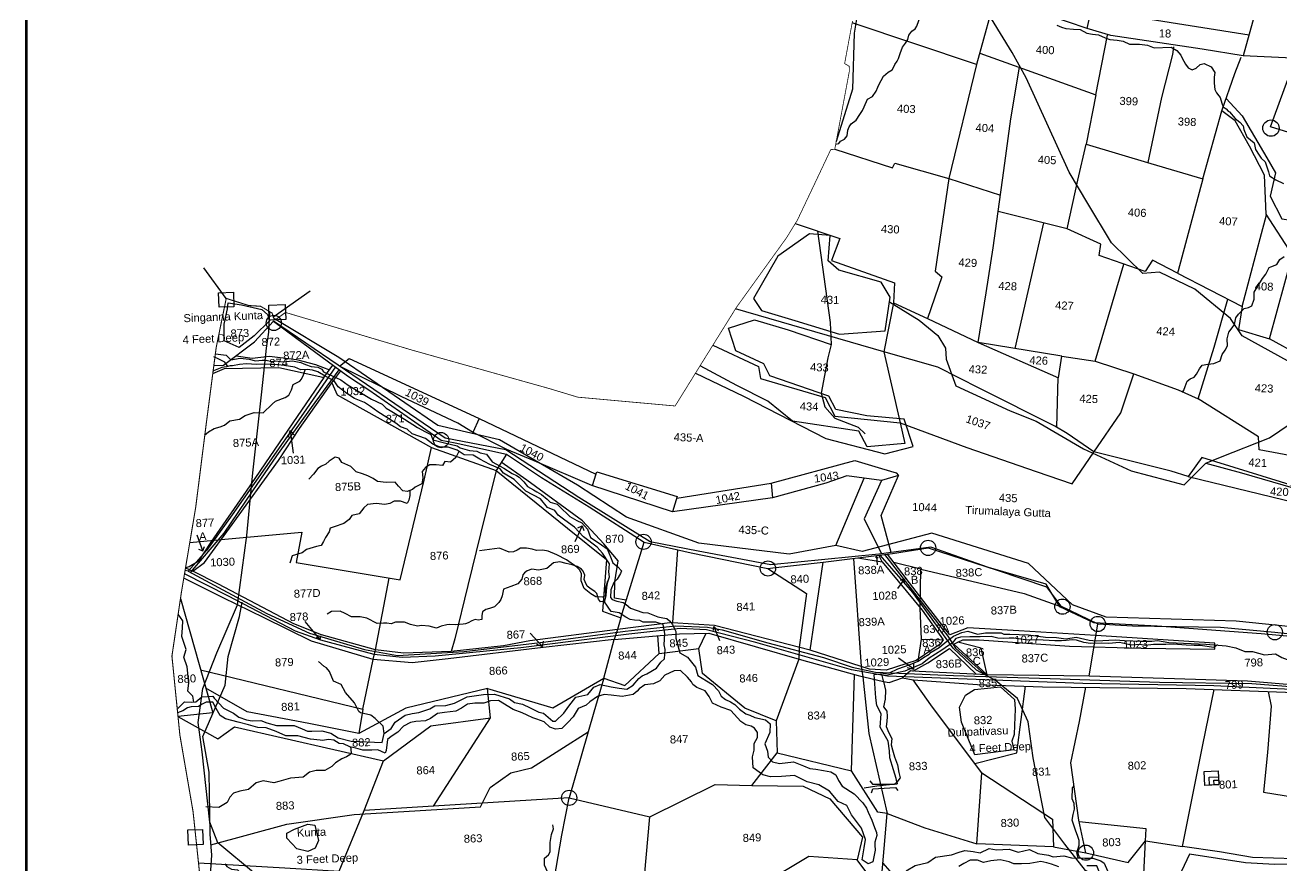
# Model space of a CAD drawing. Header units: inches. Extents: x 207447 to 213485, y 1587092 to 1593817.
# Drawn here: x 207447 to 209802, y 1589676 to 1591252 of the extents above; entities that cross this region are included whole.
import ezdxf

# ---------------------------------------------------------------- set-up
doc = ezdxf.new("R2010")
doc.units = ezdxf.units.IN
doc.header["$LTSCALE"] = 15
doc.header["$MEASUREMENT"] = 0
for name, color, linetype in [('BOUNDRY STONES', 240, 'Continuous'), ('PLOTS', 7, 'Continuous'), ('PLOTS NO', 7, 'Continuous'), ('ROADS', 1, 'Continuous'), ('STREAMS', 4, 'Continuous'), ('text2', 7, 'Continuous'), ('VILLAGE BOUNDRY', 5, 'Continuous'), ('wells', 7, 'Continuous')]:
    doc.layers.add(name, color=color, linetype=linetype)
doc.styles.get("Standard").update_dxf_attribs({"font": 'arial.ttf'})

msp = doc.modelspace()

# ---------------------------------------------------------------- linework, layer by layer
at = {"layer": 'BOUNDRY STONES'}
for points in [[(207823.5, 1590739.7), (207781.2, 1590797)], [(207910.9, 1590704.6), (207980.5, 1590753.6)]]:
    msp.add_lwpolyline(points, dxfattribs=at)
for points in [[(207809.2, 1590750.3), (207836.9, 1590751.4), (207838, 1590724.2), (207810.3, 1590723.1)], [(207903.1, 1590726.9), (207934.1, 1590728.1), (207935.3, 1590700.4), (207904.2, 1590699.2)], [(207751.8, 1589743.5), (207778.9, 1589744.6), (207780, 1589716), (207752.9, 1589714.9)]]:
    msp.add_lwpolyline(points, close=True, dxfattribs=at)
at = {"layer": 'BOUNDRY STONES', "color": 1}
msp.add_circle((209781.5, 1591058.8), 15.3, dxfattribs=at)
at = {"layer": 'BOUNDRY STONES'}
for centre in [(207912.7, 1590693.7), (208226.1, 1590474.2), (208605.6, 1590283.5), (209138.9, 1590272.1), (208838.8, 1590233.5), (209390.6, 1590162), (209457, 1590129.5), (209788.8, 1590114.1), (208466.2, 1589803.7), (209434.7, 1589700.9)]:
    msp.add_circle(centre, 14.3, dxfattribs=at)
at = {"layer": 'PLOTS'}
for points in [[(209437, 1591245.6), (209488.7, 1591479.3), (209407.8, 1591497.2), (209363.4, 1591270.3)], [(209858.5, 1591200.2), (209886.4, 1591271.4), (209759.2, 1591303), (209729.7, 1591194.1)], [(209256.1, 1591273.3), (209229.8, 1591177.8), (208996.5, 1591255.9)], [(209821.7, 1591190.2), (209729.7, 1591194.1), (209652.5, 1591206.6), (209481.3, 1591232.6), (209437, 1591245.6), (209363.4, 1591270.3)], [(209444.7, 1591280.3), (209740.4, 1591233.6)], [(209235.8, 1591199.6), (209453.3, 1591121.3), (209475.3, 1591233.2)], [(209453.3, 1591121.3), (209435.5, 1591028.7), (209556.3, 1590992.6), (209653.6, 1590963.6), (209689.3, 1591091.1), (209713.6, 1591161.3), (209725.5, 1591191.9)], [(209598.8, 1591211.3), (209597.2, 1591196.7), (209576.4, 1591116.5), (209550.7, 1590994.3)], [(209229.8, 1591177.8), (209178.1, 1590964.3), (209152, 1590790.8), (209164.5, 1590779.9), (209138, 1590702.1), (209232.8, 1590656.9), (209383.6, 1590590.9), (209389.3, 1590631.7), (209232.8, 1590656.9), (209247.5, 1590750.2), (209260.7, 1590834.4), (209270.4, 1590902.3)], [(209399.6, 1590870.3), (209270.4, 1590902.3), (209280.8, 1590979.4), (209293.8, 1591076.2), (209310.1, 1591172.9)], [(209849.4, 1591040.1), (209780.5, 1591061.4), (209813.2, 1591150.3)], [(209697.3, 1591114.3), (209727.8, 1591081.8), (209773.9, 1591002.9), (209790.3, 1590974.9), (209780.3, 1590931.6), (209801.8, 1590888.6), (209903.1, 1590874.1), (209894.2, 1590955), (209926.3, 1591014.7)], [(210155.3, 1590668.1), (210112.8, 1590681.6), (210040.3, 1590734.9), (210020.8, 1590749.3), (209956.4, 1590814.5), (209899.9, 1590848.4), (209861.3, 1590853.3), (209868.9, 1590821.4), (209821.7, 1590821.3), (209772.4, 1590897.4), (209769.2, 1590970.5), (209741.5, 1591025.1), (209714.3, 1591072.4), (209689.3, 1591091.1)], [(209606.5, 1590787), (209559.6, 1590811.2), (209545.6, 1590790.3), (209459.7, 1590820), (209462.8, 1590841.2), (209399.6, 1590870.3), (209419.8, 1590961.2), (209435.5, 1591028.7)], [(208964, 1591019.2), (209072.3, 1590984.3), (209076.8, 1590993.1), (209178.1, 1590964.3), (209274.5, 1590933.1)], [(209653.6, 1590963.6), (209614.8, 1590817), (209607.9, 1590791.1), (209606.5, 1590787), (209727.4, 1590724.7), (209761.3, 1590851.7), (209773.2, 1590896.2)], [(208889.9, 1590879.9), (208973.3, 1590851.9), (208957.8, 1590810.8), (209075.8, 1590768.6), (209073.8, 1590731.7), (209138, 1590702.1)], [(209355.2, 1590881.3), (209301.3, 1590645.9)], [(209899.9, 1590848.4), (209869.8, 1590748.1), (209835.4, 1590632.9), (209778.7, 1590663.7)], [(209727.4, 1590724.7), (209720.9, 1590681.5), (209778.7, 1590663.7), (209821.7, 1590821.3)], [(209389.3, 1590631.7), (209452.2, 1590621.8), (209506.1, 1590803.9)], [(209958.8, 1590812.1), (209891, 1590613), (209833.2, 1590441.9), (209759.3, 1590455.6), (209758.4, 1590480.4), (209645.4, 1590551.4)], [(209073.8, 1590731.7), (209055.7, 1590639.5), (209086.5, 1590506.6), (209095.5, 1590467.8), (209024.9, 1590461.8), (209009.1, 1590490.6), (208885, 1590509.6), (208838.5, 1590547.4), (208780.7, 1590576.5), (208711.5, 1590613.2)], [(209626.3, 1590405.8), (209594.6, 1590416.1), (209449.5, 1590451.9), (209399.4, 1590486.3), (209376.7, 1590500.2), (209236.1, 1590571.1), (209157, 1590610.9), (209055.7, 1590639.5), (208778, 1590720.2)], [(209452.2, 1590621.8), (209524.4, 1590598.5), (209607.5, 1590568.4), (209645.4, 1590551.4), (209675.2, 1590648.3), (209701, 1590738.3)], [(207800.3, 1590614.2), (207818.5, 1590614.3), (207876.4, 1590658.5), (207912.2, 1590697)], [(209894.1, 1590099.4), (209762.9, 1590110.8), (209568.1, 1590125.2), (209449.8, 1590131.5), (209385.8, 1590161.4), (209360.2, 1590204.4), (209251.9, 1590235.4), (209144.2, 1590273.4), (209046.9, 1590260.4), (208843.9, 1590240.4), (208708.3, 1590266.2), (208617.9, 1590283.4), (208484.3, 1590366.3), (208347.3, 1590455.6), (208233.8, 1590477.7), (208139.2, 1590542.1), (208033.2, 1590614.5), (207912.2, 1590697), (207912.3, 1590697.4)], [(207912.2, 1590697), (207912.2, 1590697), (207953.4, 1590666.4), (208050.8, 1590594.7), (208091, 1590568.5), (208177.1, 1590508.5), (208226.1, 1590474.2), (208252.7, 1590468.8), (208348.6, 1590447.8), (208414.4, 1590403.9), (208503.9, 1590348.8), (208607, 1590282.6), (208694.6, 1590262.6), (208838.8, 1590233.5), (208848.1, 1590235), (208942.1, 1590245.3), (209072.4, 1590261.5), (209138.9, 1590272.1), (209268.5, 1590230.3), (209360.9, 1590199.2), (209387, 1590163.8), (209457, 1590129.5), (209522.1, 1590126), (209687.2, 1590123.6), (209788.8, 1590114.1), (209958, 1590096)], [(208735.5, 1590651.9), (208820.8, 1590612.4), (208825.1, 1590589.6), (208945.9, 1590554), (208964.2, 1590519), (209086.5, 1590506.6), (209211.3, 1590460.4), (209341.7, 1590415.3), (209408.8, 1590392.1), (209449.7, 1590451.8), (209500.1, 1590525.5), (209524.4, 1590598.5)], [(207842, 1590632.3), (207872.4, 1590627.6), (207904.8, 1590631.3), (207955, 1590624.9), (207990.6, 1590615.7), (208017.1, 1590606.1)], [(209051.4, 1590398.7), (208986.8, 1590407.2), (208947.5, 1590393.5), (208847, 1590366.2), (208659.7, 1590339.9), (208508.8, 1590388.9), (208400.5, 1590435.6), (208349.3, 1590456.6), (208284.8, 1590489), (208257.6, 1590505.9), (208152.5, 1590555), (208036, 1590612.6), (208053.9, 1590626.8), (208239.7, 1590541.4), (208297.4, 1590514.9), (208285.4, 1590488.7)], [(207747.1, 1590234.5), (207760.8, 1590228.3), (207783, 1590244.8), (207834.6, 1590316), (207921.4, 1590435.7), (207960.7, 1590496.1), (208021.5, 1590581.3), (208038.2, 1590604)], [(207798.3, 1590599), (207820, 1590608.6), (207922.2, 1590610.4), (207998.7, 1590593.3), (208006.4, 1590591.6), (208023.5, 1590614.8)], [(208006.4, 1590591.6), (207922.8, 1590468.9), (207860.6, 1590378.6), (207794.9, 1590282.9), (207770.8, 1590246.6), (207754.3, 1590236.5), (207747.1, 1590234.5)], [(208021.5, 1590581.3), (208031.1, 1590559.3), (208208.1, 1590460), (208329.2, 1590417.4), (208463.4, 1590309.2), (208536.1, 1590250.1), (208528.4, 1590153.6), (208563, 1590140.9), (208607, 1590282.6)], [(209382.1, 1590591.6), (209379.5, 1590498.5)], [(208297.4, 1590514.9), (208516.3, 1590410.1), (208509.4, 1590388.7)], [(207755.1, 1590282.1), (207814.1, 1590287.7), (207965.2, 1590301.5), (207954.7, 1590244.9), (208149.5, 1590212.1), (208194.5, 1590398.9), (208208.1, 1590460)], [(208348.6, 1590447.8), (208329.2, 1590417.4), (208300, 1590298.4), (208276.3, 1590201.8), (208251.8, 1590101.8), (208245.1, 1590077.8)], [(209825.6, 1590387.5), (209651.8, 1590441.8), (209626.3, 1590405.8), (209850.3, 1590351.3)], [(208573.3, 1590174), (208551, 1590178), (208551.5, 1590208.5), (208558.3, 1590247.7), (208531.1, 1590279.8), (208491.4, 1590322.8), (208386.6, 1590399.2), (208338.9, 1590432.6)], [(208516.3, 1590410.1), (208517.8, 1590414.9), (208668.7, 1590368.4), (208659.7, 1590339.9)], [(208844.9, 1590393.2), (209001.4, 1590435.8), (209051.8, 1590421), (209079.3, 1590412.6), (209083.4, 1590407.7)], [(208667.8, 1590365.6), (208844.9, 1590393.2), (208847, 1590366.2)], [(209069.8, 1590263.5), (209050.7, 1590332.6), (209083.4, 1590407.7), (209051.4, 1590398.7), (209019.4, 1590326.4), (209051.8, 1590261.1)], [(208669, 1590268.4), (208659.9, 1590132.1), (208557, 1590119), (208392.6, 1590098.1), (208343.4, 1590088.8), (208245.1, 1590077.8), (208155.9, 1590075.1), (208103, 1590081.3), (208001.8, 1590109.3), (207950.3, 1590129.6), (207808.9, 1590204.3), (207760.8, 1590228.3)], [(208999.1, 1590252.4), (209013.5, 1590049.8), (209016.9, 1590030.6), (209027.7, 1589924.3), (209062.2, 1589774.3), (209044.6, 1589777), (208995.1, 1589854.1), (209001.1, 1590034.6)], [(209007.2, 1590253.4), (209052.7, 1590246.1), (209046.3, 1590258.3)], [(209249.5, 1590034.2), (209238.4, 1590084.4), (209194.6, 1590095.3), (209204, 1590099.9), (209234.7, 1590099.5), (209404, 1590088), (209538.1, 1590083.9), (209676.4, 1590082.2), (209676.5, 1590093.3), (209453.5, 1590107.9), (209309.2, 1590116.6), (209213.6, 1590122.3), (209179.5, 1590109), (209137.3, 1590163.6), (209062.6, 1590260.3)], [(209052.7, 1590246.1), (209127.6, 1590155.2), (209167.2, 1590099.5), (209161.5, 1590091.6), (209116.8, 1590061.2), (209060.5, 1590043.2), (209028.8, 1590044.9), (208917.6, 1590080.4), (208738.7, 1590126.5), (208659.9, 1590131.8)], [(208838.8, 1590233.5), (208910.8, 1590186.8), (208897.5, 1590085.6), (208896.9, 1590063.5), (208854.3, 1589947.8), (208795.7, 1589971.7), (208716.1, 1590036.4), (208709.1, 1590083.7), (208722.8, 1590112.4)], [(208917.6, 1590080.4), (208942.1, 1590245.3)], [(209126.6, 1590101.1), (209124.2, 1590159.3), (209125.5, 1590232.5), (209074.8, 1590244.6)], [(209125.5, 1590232.5), (209319.2, 1590186.7), (209397.8, 1590158.5)], [(208563, 1590140.9), (208557, 1590119), (208550.5, 1590100.7), (208417.8, 1590085.2), (208239.7, 1590064.3), (208171.7, 1590056.4), (208098.6, 1590063), (207983, 1590097.2), (207894.6, 1590140.8), (207817.5, 1590178.8), (207743.9, 1590215.1)], [(208103, 1590081.3), (208128.8, 1590215.6)], [(207737.7, 1590177.5), (207798.1, 1589963), (207733, 1589956.4)], [(208531.3, 1590028.2), (208570.6, 1590014), (208635, 1590074.5), (208632.1, 1590107.8)], [(208550.5, 1590100.7), (208673.3, 1590111.3), (208727.9, 1590112.5), (208901.9, 1590062.1), (209008, 1590032.7), (209055.2, 1590021.9), (209065.7, 1590020.1), (209091.2, 1590028.6), (209111.2, 1590024.7), (209231.6, 1590016.2), (209353.5, 1590011.8), (209622.4, 1590008.5), (209825.5, 1590001.4), (209968.2, 1589986.1), (210030, 1589984.3), (210079.3, 1589986.9), (210171.4, 1590005.9), (210319.5, 1590072.2)], [(209960.9, 1590004), (209834.2, 1590014.5), (209737.6, 1590022.6), (209601, 1590026.6), (209441.1, 1590031.4), (209457, 1590129.5)], [(208313, 1590008.4), (208435.6, 1589972.6), (208531.3, 1590028.2), (208550.5, 1590100.7)], [(208635, 1590074.5), (208709.1, 1590083.7)], [(209110.2, 1590041.3), (209138.4, 1590056.5), (209179.2, 1590083.4), (209229.3, 1590035.2)], [(209120.5, 1590060), (209126.6, 1590101.1), (209167.2, 1590099.5)], [(209249.5, 1590034.2), (209187, 1590091.4), (209194.6, 1590095.3)], [(207775.4, 1590043.8), (208079.4, 1589969.8), (208098.6, 1590063), (208103, 1590081.3)], [(209441.1, 1590031.4), (209299, 1590033.7), (209249.5, 1590034.2), (209122, 1590040.7), (209105.9, 1590041.5), (209091.2, 1590028.6)], [(208531.3, 1590028.2), (208512.7, 1589964), (208466.2, 1589803.7), (208211.9, 1589787.9), (208319, 1589953.5)], [(209049.6, 1589628.9), (209062.2, 1589774.3), (209133, 1589747.5), (209230.3, 1589717.6), (209239.9, 1589850.3), (209198, 1589906), (209143.9, 1589978), (209111.2, 1590024.7)], [(209226.6, 1589868), (209305, 1589888.3), (209321.8, 1590012.9)], [(207733, 1589956.4), (207807.8, 1589914.4), (207839.1, 1589936.8), (208118.2, 1589873.2), (208207.2, 1589938.8), (208319, 1589953.5), (208313, 1590008.4), (208159.8, 1589971.7), (208071.9, 1589924)], [(208079.4, 1589969.8), (208071.9, 1589924), (207978.3, 1589942.8), (207862.9, 1589964.8), (207785.2, 1590009)], [(209374.2, 1589711.7), (209434.7, 1589700.9), (209421.3, 1589761.8), (209406.6, 1589869), (209422.9, 1589946.8), (209434.5, 1590010.8)], [(209546.3, 1589723.3), (209615.8, 1589712.5), (209653.6, 1589902.9), (209675.3, 1590006.6)], [(209776.5, 1590003.1), (209782.2, 1589975.2), (209775.1, 1589888.5), (209767.5, 1589814), (209825.8, 1589804.7), (209825.6, 1589689.4), (209746.8, 1589692), (209684.8, 1589702.5), (209615.8, 1589712.5)], [(208854.3, 1589947.8), (208856.1, 1589888.1), (208995.1, 1589854.1)], [(208211.9, 1589787.9), (208081.8, 1589779.8), (208118.2, 1589873.2)], [(208369.8, 1589604.2), (208428.1, 1589591.7), (208452.4, 1589733.7), (208466.2, 1589803.7), (208617.5, 1589767.8), (208739.8, 1589828.8), (208808.7, 1589827), (208856.1, 1589888.1)], [(209239.9, 1589850.3), (209371.8, 1589763.8), (209374.2, 1589711.7), (209230.3, 1589717.6)], [(208808.7, 1589827), (208904.9, 1589825.8), (208954.8, 1589802.1), (209016, 1589729.7), (209006, 1589687.5), (208915.6, 1589693.8), (208829.8, 1589642.5), (208745, 1589617.4), (208694.5, 1589634.1), (208662.8, 1589619.4), (208604.3, 1589621.1), (208617.5, 1589767.8)], [(207771.5, 1589681.7), (207933.5, 1589672.7), (208035.2, 1589666.3), (208081.8, 1589779.8)], [(209434.7, 1589700.9), (209513.6, 1589682.6), (209546.3, 1589723.3), (209547.7, 1589745.5), (209422, 1589758.5)], [(209893.9, 1589569.7), (209872.7, 1589519.8), (209837.7, 1589464.1), (209814.4, 1589430.1), (209751.8, 1589421.6), (209705.4, 1589495.8), (209593.7, 1589524.6), (209557.3, 1589572.2), (209542.1, 1589636.4), (209546.3, 1589723.3)], [(208684.3, 1589568.5), (208871.3, 1589570), (208886.1, 1589610.5), (209029.6, 1589602.6), (209049.5, 1589593.7), (209049.6, 1589628.9), (209006, 1589687.5)]]:
    msp.add_lwpolyline(points, dxfattribs=at)
at = {"layer": 'PLOTS NO'}
for points in [[(207940, 1590479.6), (207943.1, 1590492.2), (207950.2, 1590484.3)], [(207943.1, 1590492.2), (207949.1, 1590449.8)], [(207779.5, 1590266.9), (207769.2, 1590296.2)], [(208490.4, 1590313.6), (208476.8, 1590283.4)], [(208482.2, 1590309.9), (208490.4, 1590313.6), (208493.8, 1590304.5)], [(207771.5, 1590270), (207779.5, 1590266.9), (207782.5, 1590274.6)], [(209040.2, 1590254.2), (209042.1, 1590256.3), (209045.4, 1590253.5)], [(209042.1, 1590256.3), (209043.6, 1590240.4)], [(209094.8, 1590214.4), (209081.8, 1590196.3)], [(209087.1, 1590211.6), (209094.8, 1590214.4), (209093.8, 1590205.8)], [(207999.6, 1590100.7), (207971.5, 1590134.3)], [(207992.8, 1590105.6), (207999.6, 1590100.7), (208001, 1590107.2)], [(208416.5, 1590087.1), (208393.1, 1590112.1)], [(208737, 1590117.2), (208737.1, 1590124.7), (208746, 1590116.8)], [(208737.1, 1590124.7), (208747.9, 1590098.6)], [(208404.9, 1590091.9), (208416.5, 1590087.1), (208418.1, 1590097.1)], [(209112, 1590044.7), (209083.5, 1590065.2)], [(209099.9, 1590048), (209112, 1590044.7), (209112.5, 1590054.6)]]:
    msp.add_lwpolyline(points, dxfattribs=at)
at = {"layer": 'ROADS'}
for points in [[(209024, 1591380.1), (209000.1, 1591236.9), (208997.2, 1591131.6), (208966.8, 1591033.9)], [(209659.2, 1590430.7), (209686.9, 1590442.4), (209778.6, 1590478.5), (209838.7, 1590518.7), (209839.4, 1590569.4), (209836.1, 1590601.3), (209812.6, 1590622.7), (209727.5, 1590669.3), (209705.7, 1590702.1), (209638.7, 1590757), (209572.8, 1590789), (209541.6, 1590786.7), (209482.4, 1590843.7), (209438.2, 1590917.7), (209403.3, 1590976.1), (209322.6, 1591153.1), (209296.8, 1591200.9), (209257.9, 1591263.9), (209252.8, 1591289.2)], [(208812, 1590739.5), (208826.7, 1590717.3), (208889.3, 1590698.2), (208973.1, 1590672.7), (209058.3, 1590679), (209067.6, 1590741.9), (209051, 1590770.1), (208971.5, 1590792.7), (208951.9, 1590810.2), (208955.7, 1590857.8), (208916.8, 1590860.9), (208857.1, 1590819), (208812, 1590739.5)], [(208931.6, 1590865.9), (208955.7, 1590694.3), (208957, 1590653.6)], [(209066.3, 1590733), (209121.9, 1590699.1), (209157.4, 1590670.4), (209171.5, 1590646.3), (209172.6, 1590625.9), (209191.1, 1590575.6), (209292.6, 1590528.9), (209341.4, 1590509.5), (209429.9, 1590457.9), (209519.8, 1590416.5), (209619, 1590390.3), (209659.2, 1590430.7), (209726.5, 1590412.7), (209823.4, 1590384.7), (209848.2, 1590361), (209938.3, 1590348.9), (209967.6, 1590341.5), (209985.3, 1590376.4), (210008.9, 1590372.1), (209998.9, 1590333.5), (210000.9, 1590317)], [(207750.6, 1589296.6), (207795.9, 1589361.9), (207856, 1589493), (207872.3, 1589582.2), (207878.6, 1589660.4), (207807.9, 1589719.3), (207793, 1589758.3), (207778.5, 1589890.2), (207771.1, 1589944.7), (207779.6, 1590008.5), (207805.9, 1590075.4), (207844.6, 1590165.4), (207862.1, 1590295.4), (207869.7, 1590374.2), (207873.4, 1590412.8), (207890, 1590564.5), (207899, 1590646.7), (207903.2, 1590676.6), (207904.9, 1590714.9)], [(210286.4, 1590137.6), (210250.1, 1590129.2), (210207, 1590108.6), (210101.4, 1590095.1), (209972.6, 1590108.4), (209716.2, 1590134.8), (209472.7, 1590142.3), (209409.7, 1590165.2), (209326.9, 1590242.9), (209145.7, 1590299.6), (209015.4, 1590265.4), (208965.7, 1590276.8), (208878.5, 1590260.1), (208709, 1590281.2), (208573.9, 1590329.9), (208482.1, 1590389.7), (208335.5, 1590474.4), (208220, 1590501.5), (208034.3, 1590628.8), (207913.8, 1590701.4)], [(208702.9, 1590599.5), (208793, 1590556.7), (208947.2, 1590477.4), (209057.6, 1590448.4), (209111, 1590462.4), (209094, 1590513.6), (209024.1, 1590519.6), (208966, 1590531.3), (208953.2, 1590556.7), (208842.5, 1590594.3), (208831.3, 1590616.9), (208778.8, 1590641.4), (208764.9, 1590683.9), (208813.5, 1590699.8), (208876.5, 1590680.9), (208957, 1590653.6), (208957, 1590653.6), (208951.3, 1590628.3), (208951.3, 1590628.3), (208938.3, 1590561.8), (208945.2, 1590536.3), (208963.9, 1590515), (209008.1, 1590498.4), (209021.3, 1590485.6)], [(208028.2, 1590611.4), (207968.2, 1590524.6), (207896.6, 1590421.9), (207834.3, 1590334.3), (207786.7, 1590267.3), (207752.2, 1590228.7), (207746.3, 1590229.7)], [(207756.2, 1590226.3), (207819.6, 1590299.9), (207873.5, 1590379.1), (207918.3, 1590444.8), (207983, 1590535.1), (208035.3, 1590606.1)], [(208965.7, 1590276.8), (209019.1, 1590402.9)], [(209762.2, 1589417.8), (209742.9, 1589420.2), (209703, 1589490.2), (209601.7, 1589519.1), (209593.7, 1589534.7), (209553.7, 1589567.7), (209534.7, 1589593.7), (209490.7, 1589638.3), (209433.9, 1589667.3), (209395.5, 1589717), (209357.9, 1589766.7), (209335.7, 1589878.6), (209326.8, 1589946), (209306.3, 1589989.6), (209265.4, 1590023.5), (209229.5, 1590043), (209185.8, 1590084.2), (209110.6, 1590188.6), (209049.2, 1590258.6)], [(209057.1, 1590259.6), (209175.8, 1590106.4), (209190.2, 1590084.3), (209239.2, 1590040.4), (209248.5, 1590034.2)], [(207752.2, 1590228.7), (207899.6, 1590149.2), (207979.4, 1590112.1), (208082.4, 1590081.6), (208144.6, 1590070.7), (208269.2, 1590077.7), (208422.6, 1590095.9), (208571.2, 1590116.2), (208666.4, 1590126.3), (208725.2, 1590123.5), (208752.9, 1590118.6), (208838.6, 1590094.3), (208942.7, 1590066.6), (208996.8, 1590048.4), (209040.2, 1590039.4), (209186.8, 1590032.9), (209367.7, 1590027.1), (209572.6, 1590020.5), (209745.7, 1590017.7), (209977.3, 1590000.1), (210030.5, 1589996), (210114.4, 1590002.8), (210319.7, 1590083.8)], [(210319.6, 1590077.7), (210148.9, 1590007.3), (210103.4, 1589996.4), (210006.7, 1589990.3), (209846, 1590005.3), (209674.6, 1590013.7), (209428.9, 1590018), (209212.4, 1590026.2), (209062.8, 1590032), (208995.4, 1590043.6), (208815.9, 1590094.8), (208723.5, 1590118.6), (208674.1, 1590121), (208577.9, 1590110.5), (208375.6, 1590084.6), (208215.3, 1590069.1), (208153.3, 1590066.6), (208100.8, 1590072.2), (208000.8, 1590098.9), (207953.5, 1590116.3), (207828, 1590181.4), (207745.3, 1590223.6)], [(207753.7, 1589311.5), (207768.3, 1589341.1), (207790, 1589443.3), (207787.7, 1589564.6), (207796.2, 1589696.2), (207793.4, 1589735.7), (207791.8, 1589851.9), (207779.5, 1589918.8), (207821.5, 1590014.6), (207827.4, 1590068.5), (207848.1, 1590143.8), (207853.5, 1590170.4)], [(210316.7, 1590136), (210315.8, 1590016.8), (210316.5, 1589970.1), (210331.4, 1589915.1), (210306.9, 1589872.8), (210288.2, 1589860.2), (210196.4, 1589821.6), (210117.9, 1589784.1), (210048.8, 1589742.9), (209994.2, 1589702.7), (209963.1, 1589687.6), (209920.3, 1589682), (209787.9, 1589678.6), (209734.1, 1589681.9), (209628.7, 1589698.2), (209603.9, 1589645)], [(207794.8, 1589715.9), (207937, 1589754.4), (208063.3, 1589772.2), (208238.6, 1589782.8), (208300, 1589786.6), (208317.9, 1589823.1), (208357.2, 1589850.4), (208395.7, 1589859.9), (208502, 1589927.1)]]:
    msp.add_lwpolyline(points, dxfattribs=at)
at = {"layer": 'STREAMS'}
for points in [[(208965.7, 1591028.8), (208971.6, 1591029.9), (208974.8, 1591034.2), (208982, 1591038.1), (208987.3, 1591044.5), (208988.8, 1591054.9), (208991.2, 1591061.1), (208994.6, 1591066.6), (209004.2, 1591073.6), (209011.2, 1591084.4), (209015.7, 1591091.7), (209019.1, 1591099), (209025.4, 1591112.9), (209034.6, 1591118.4), (209041.4, 1591127.9), (209045, 1591135.5), (209047.9, 1591142.4), (209050.7, 1591148), (209055.5, 1591156.5), (209064.4, 1591163.9), (209071.3, 1591168.4), (209074, 1591172.2), (209076.6, 1591177.8), (209080.8, 1591184.3), (209083.2, 1591189.6), (209086.6, 1591198.5), (209090.7, 1591210.9), (209096.3, 1591217.8), (209100.7, 1591225.1), (209102.6, 1591233.3), (209108.3, 1591240.4), (209114.5, 1591245.1), (209118, 1591250), (209128.5, 1591280.1)], [(209380.1, 1591252), (209388.7, 1591248.2), (209397.1, 1591245.6), (209411.3, 1591244.4), (209423.7, 1591243.5), (209436.5, 1591237), (209447.2, 1591235.1), (209458.6, 1591233.4), (209470.8, 1591228.1), (209479.8, 1591225.1), (209493, 1591223.8), (209504.3, 1591221.9), (209516.1, 1591216.4), (209525.2, 1591216.1), (209535, 1591216.3), (209550.2, 1591214.3), (209562.8, 1591209.2), (209594.8, 1591210.9), (209605.2, 1591204.3), (209612.7, 1591195.8), (209615.1, 1591189.8), (209621.1, 1591178.5), (209626.4, 1591171.9), (209634.1, 1591168.3), (209641.2, 1591171.3), (209648.7, 1591177.8), (209656.2, 1591179.7), (209669.3, 1591173.5), (209676.3, 1591163.2), (209675.3, 1591154.2), (209675.1, 1591143.1), (209676.3, 1591131.2), (209679.6, 1591124.9), (209683.8, 1591119.4), (209686.6, 1591116), (209689.7, 1591105.6), (209691.9, 1591099), (209697.7, 1591095), (209701.2, 1591090.6), (209703.8, 1591089.1), (209714.6, 1591076.9), (209723.2, 1591069.9), (209729.3, 1591063), (209730.4, 1591056.3), (209736.3, 1591042.5), (209749.9, 1591031.3), (209752.7, 1591018.6), (209759.6, 1591007.9), (209763.4, 1591002.7), (209770.9, 1590995.7), (209776.9, 1590976.9), (209778.7, 1590969.7), (209790.4, 1590962.2), (209804.8, 1590955.1)], [(209614.3, 1590564.4), (209618, 1590567.9), (209621, 1590574.5), (209624.6, 1590584.6), (209629.9, 1590588.8), (209637.7, 1590592.4), (209641.9, 1590597.6), (209647.6, 1590607.5), (209652.5, 1590614.3), (209663.5, 1590616.6), (209674.4, 1590617.6), (209686.5, 1590622.5), (209690, 1590634.6), (209695.9, 1590642.7), (209699.9, 1590650.9), (209699.5, 1590663.9), (209702.5, 1590676.7), (209709.1, 1590684.6), (209713.3, 1590690.7), (209715.6, 1590703.1), (209720.5, 1590709.9), (209731.2, 1590720.7), (209739.4, 1590722.5), (209745.8, 1590725.7), (209750, 1590738.3), (209750.3, 1590751.7), (209765.7, 1590777.2), (209772, 1590785.3), (209778.3, 1590797.4), (209781.6, 1590799.1), (209792.7, 1590803), (209798.4, 1590812.8), (209806.3, 1590818.3)], [(207826.1, 1590720.3), (207827.3, 1590731.7), (207852.2, 1590727.8), (207890.1, 1590719.2), (207901.1, 1590709.5), (207905.3, 1590698.2), (207876, 1590669.5), (207848, 1590647.8), (207819.3, 1590660.3), (207819.9, 1590691.4), (207826.1, 1590720.3)], [(207803.1, 1590635.6), (207823.6, 1590633.1), (207832, 1590624.6), (207849.7, 1590627.8), (207866.7, 1590625.7), (207878.2, 1590622.4), (207891, 1590624.1), (207898.1, 1590624.1), (207908.8, 1590621.7), (207916, 1590622.7), (207930, 1590620.9), (207947.6, 1590622.6), (207963.2, 1590619.7), (207971.9, 1590615.6), (207982.8, 1590611.8), (207995.3, 1590610.9), (208002.8, 1590607.2), (208005.9, 1590601.8), (208038.5, 1590587.4), (208051.9, 1590577.1), (208095.8, 1590550.8), (208115.5, 1590541.7), (208123.1, 1590534.1), (208130.6, 1590529.7), (208157.9, 1590513.5), (208182.2, 1590498), (208196.7, 1590489.9), (208206.8, 1590484.6), (208210.9, 1590474.9), (208232.6, 1590469), (208256.1, 1590463.4), (208261.9, 1590459.8), (208279.5, 1590454.9), (208293.2, 1590453.1), (208299.2, 1590450.3), (208311, 1590447.6), (208322.1, 1590433.7), (208343.6, 1590421.4), (208359.5, 1590411.7), (208367.2, 1590408), (208372.5, 1590404.7), (208381.1, 1590396), (208388.1, 1590386.9), (208399.1, 1590381.2), (208405.9, 1590377.5), (208414.3, 1590372), (208425, 1590363.7), (208430.9, 1590358.1), (208443.5, 1590354.1), (208450.4, 1590347.1), (208464.8, 1590333.6), (208467.3, 1590330.9), (208480.6, 1590323.3), (208489.7, 1590319.4), (208500.3, 1590307.1), (208506.1, 1590291.9), (208516.7, 1590285), (208527.1, 1590277.7), (208537.5, 1590270.1), (208543.6, 1590255.4), (208548, 1590244.1), (208557.5, 1590236.5), (208564.6, 1590229.2), (208562.7, 1590224), (208556.1, 1590213.6), (208550.2, 1590207), (208544.4, 1590193.8), (208543.4, 1590179.2), (208546.8, 1590175.1), (208555.6, 1590172.1), (208567.5, 1590170), (208573.3, 1590166.3), (208581.1, 1590159.1), (208604.2, 1590151.3), (208613.5, 1590150.3), (208632.2, 1590142.9), (208641.9, 1590141), (208649.5, 1590139.6), (208654.4, 1590135.4), (208659.8, 1590128.8), (208663.9, 1590120.7), (208666, 1590115.6), (208666.3, 1590102.9), (208673.8, 1590075.2), (208687.7, 1590067.1), (208702.7, 1590048.4), (208707.3, 1590032.8), (208723.7, 1590022.9), (208734.6, 1590016.1), (208745.9, 1590004.1), (208751.2, 1589994.4), (208759.5, 1589987.9), (208768.3, 1589983.8), (208777, 1589978.8), (208785.4, 1589970), (208797.2, 1589961.3), (208804.9, 1589958.5), (208814.3, 1589954.3), (208834.5, 1589949.8), (208842.8, 1589942.6), (208842.5, 1589926.1), (208833, 1589905.1), (208838.2, 1589891), (208839.4, 1589879.8), (208847.3, 1589871.4), (208860.3, 1589868.2), (208886.6, 1589871.1), (208905.3, 1589863.8), (208917.3, 1589858.9), (208928.7, 1589857.2), (208943.1, 1589855.2), (208956.4, 1589852.3), (208966.3, 1589846.8), (208970.7, 1589836.4), (208977.7, 1589825.4), (209000.4, 1589811.4), (209016.7, 1589794.4), (209023.6, 1589784.3), (209026.3, 1589776.9), (209033.3, 1589761.6), (209038.5, 1589748.2), (209042.2, 1589738.5), (209043.1, 1589732.9), (209039.2, 1589720.7), (209039.2, 1589715.1), (209039.5, 1589705.5), (209035.5, 1589684), (209026.7, 1589680.1), (209015.1, 1589687.6), (209019.1, 1589709.9), (209021.8, 1589725.5), (209013.9, 1589746.7), (208995.5, 1589771.9), (208986.9, 1589789.6), (208970.1, 1589797.1), (208953.9, 1589816), (208934.1, 1589827.8), (208912.3, 1589833.8), (208888.6, 1589845.6), (208864, 1589843.7), (208843.5, 1589843.3), (208828.9, 1589846.5), (208811.3, 1589860.2), (208809.7, 1589880.7), (208812.8, 1589893.1), (208813.2, 1589905.4), (208818.9, 1589916.5), (208819.3, 1589926), (208813.5, 1589934.3), (208807.6, 1589937.8), (208797.3, 1589940.7), (208787.9, 1589946.7), (208769.5, 1589967.2), (208751.2, 1589973.5), (208734.8, 1589980.9), (208728.8, 1589993.9), (208720.9, 1590004), (208705.4, 1590010.2), (208698.3, 1590016.1), (208695.3, 1590021.2), (208688.3, 1590029.6), (208674.7, 1590042.3), (208662.7, 1590041.8), (208645.7, 1590033.3), (208636.2, 1590023), (208624.3, 1590017.5), (208608.3, 1590015.7), (208597.7, 1590007.7), (208593.6, 1590003.5), (208586, 1589997.4), (208565.8, 1589993.3), (208545, 1589996.2), (208532, 1589997.6), (208519.1, 1589993.5), (208505, 1589983.8), (208498.2, 1589977.1), (208482.8, 1589970.8), (208473.5, 1589955.3), (208463.5, 1589945.1), (208452.6, 1589933.6), (208440.5, 1589932.1), (208430.2, 1589936.2), (208419.1, 1589946.2), (208405.9, 1589951.3), (208398.2, 1589953.6), (208387.4, 1589958.6), (208378.4, 1589963), (208361.2, 1589969.4), (208333.6, 1589986), (208318.9, 1589985.4), (208306.3, 1589981.2), (208289.2, 1589981.2), (208275.8, 1589979.5), (208264.3, 1589971.9), (208253.9, 1589965.8), (208232.6, 1589963.8), (208219.5, 1589961.6), (208206.1, 1589952.5), (208197, 1589948.1), (208178.6, 1589946.7), (208168.8, 1589944.6), (208155.9, 1589937.9), (208145.2, 1589926.6), (208132.8, 1589918.5), (208125.6, 1589912.8), (208123.2, 1589892.1), (208121.2, 1589887.1), (208107.5, 1589893.6), (208096.1, 1589893.2), (208079.6, 1589893), (208066.6, 1589896.9), (208054.9, 1589899.5), (208043.3, 1589904.7), (208035, 1589905.4), (208025, 1589911.8), (208016, 1589913.1), (208003.3, 1589911.2), (207999.5, 1589911.7), (207981.5, 1589913.8), (207957.6, 1589920.1), (207935.1, 1589919.9), (207917.2, 1589928), (207898.5, 1589935), (207883, 1589935.8), (207865.1, 1589940.3), (207846.1, 1589945.3), (207822.4, 1589951.6), (207812.4, 1589958.1), (207804.8, 1589971.3), (207798.4, 1589982.7), (207785.6, 1589982.9), (207778.6, 1589979.3), (207771.2, 1589975), (207758, 1589974.5), (207750.7, 1589972.5), (207742.2, 1589966.5), (207731.9, 1589963)], [(207826.4, 1590611.8), (207821.1, 1590620.4), (207808.5, 1590626.7), (207800.3, 1590630.4)], [(207732.8, 1589971.1), (207745.1, 1589983.7), (207758.8, 1589983), (207766.2, 1589983.3), (207777.6, 1589992.8), (207798.6, 1589994.3), (207800.9, 1589990.2), (207818.2, 1589971.9), (207837.3, 1589962.5), (207847.4, 1589954.7), (207861.5, 1589949.8), (207871.8, 1589948.1), (207888.3, 1589948.8), (207899.6, 1589944.5), (207917.6, 1589939.3), (207943.9, 1589939.4), (207951, 1589939.2), (207965.8, 1589933.3), (207975.9, 1589928.5), (207983.7, 1589928.4), (208002.9, 1589929.4), (208019.4, 1589925.1), (208033.2, 1589915.9), (208057.6, 1589910.1), (208115.7, 1589907.4), (208119.7, 1589924.1), (208132.8, 1589933.4), (208140.4, 1589945.2), (208158.6, 1589958.6), (208172.2, 1589961.8), (208184.5, 1589963.9), (208204.8, 1589970.2), (208214.3, 1589976), (208234.9, 1589976.8), (208251, 1589981.3), (208275.2, 1589993.1), (208305.7, 1589997.2), (208326.2, 1589997.8), (208354.5, 1589989), (208364, 1589982.3), (208378.6, 1589979.4), (208392.9, 1589972.1), (208409.1, 1589964), (208417.9, 1589962.5), (208435.6, 1589947.1), (208440.3, 1589947.6), (208456.4, 1589962.1), (208465.3, 1589975.7), (208478.6, 1589992.1), (208500.9, 1589997.5), (208512.4, 1590011), (208524.5, 1590016.2), (208544.9, 1590011.8), (208559.9, 1590009.1), (208574, 1590007.6), (208586.2, 1590014.7), (208596.9, 1590027.2), (208603, 1590032.4), (208611.9, 1590036.3), (208630.2, 1590046.8), (208637.8, 1590057.8), (208644.6, 1590064.2), (208646.1, 1590081.5), (208644.3, 1590090.4), (208645.3, 1590111.7), (208642.5, 1590128.4), (208628.4, 1590133), (208604.7, 1590133), (208598.4, 1590135.8), (208588.9, 1590136.4), (208580.3, 1590138.1), (208572.4, 1590142.3), (208559.7, 1590150.1), (208545.2, 1590152.6), (208532.5, 1590170.9), (208535.6, 1590182.6), (208537.1, 1590198.3), (208538.6, 1590208.8), (208541.5, 1590217.9), (208540.7, 1590227), (208541.5, 1590242.2), (208528.9, 1590262), (208518.5, 1590273.6), (208493, 1590292.6), (208476, 1590311.1), (208458.4, 1590323.8), (208445.5, 1590333.7), (208439.4, 1590342.2), (208425.9, 1590347.6), (208412.6, 1590364.1), (208385.3, 1590378.6), (208363.3, 1590400.3), (208343.4, 1590412.3), (208336.6, 1590420.6), (208317.6, 1590428.6), (208298.7, 1590438.2), (208286.4, 1590445.8), (208269.3, 1590446.3), (208256.6, 1590455.5), (208239.6, 1590460.9), (208224.4, 1590461), (208210.7, 1590466.4), (208196.7, 1590477.4), (208171.9, 1590486), (208162.4, 1590494.6), (208150.3, 1590499.1), (208141.3, 1590505.8), (208107.7, 1590527.2), (208093.6, 1590537.3), (208082.6, 1590544.7), (208063.8, 1590552.2), (208049.5, 1590561.3), (208033.1, 1590573.8), (208026, 1590585.3), (208009.1, 1590594.1), (207995.3, 1590601.8), (207984.9, 1590605.4), (207975.2, 1590606.7), (207963.4, 1590605.7), (207951.8, 1590611), (207932.3, 1590613.7), (207920.8, 1590615.1), (207894.6, 1590616.7), (207880.4, 1590616.1), (207861.7, 1590616.8), (207848.2, 1590615.8), (207835.1, 1590613.6), (207831.1, 1590613.4), (207824, 1590611.7), (207815.1, 1590610.4), (207805.7, 1590606.7), (207799.7, 1590603.7), (207798.1, 1590602.6)], [(207782.9, 1590483.2), (207790.4, 1590489.5), (207801.1, 1590496.1), (207812, 1590498.9), (207820.1, 1590502.4), (207830, 1590510.2), (207848.4, 1590513.1), (207859.1, 1590520.5), (207875.9, 1590525.7), (207893, 1590525.4), (207909.6, 1590541.7), (207915.6, 1590547.2), (207934.1, 1590554.3), (207940.6, 1590558.4), (207945.5, 1590568.6), (207949.2, 1590578.4), (207961.6, 1590584.4), (207964.4, 1590588.3), (207968.6, 1590596.2), (207971.3, 1590605.6), (207971.7, 1590607.3)], [(208259.7, 1590453), (208253.6, 1590441.8), (208244, 1590432.9), (208233.2, 1590433.9), (208228.9, 1590426.3), (208217.2, 1590428), (208204.8, 1590427.5), (208197, 1590423), (208190.5, 1590415.5), (208192.2, 1590403.7), (208190.2, 1590392.3), (208177.8, 1590386), (208172.6, 1590381.4), (208162.6, 1590378.1), (208154.5, 1590379.2), (208146.6, 1590387.9), (208139.8, 1590395.1), (208123, 1590394.7), (208106.9, 1590396.4), (208098.9, 1590401.9), (208089, 1590407.4), (208078.7, 1590410.8), (208067.3, 1590414.7), (208056.9, 1590424.4), (208040.1, 1590431.9), (208034.9, 1590440.5), (208027.8, 1590442.4), (208016.7, 1590434.4), (208010.1, 1590429.3), (208002, 1590425.6), (207994.9, 1590420.7), (207987, 1590410.6), (207978, 1590400.8)], [(208167.7, 1590380.5), (208167.9, 1590370.3), (208165.8, 1590361.4), (208162.4, 1590355.4), (208150.2, 1590359.6), (208138, 1590360), (208129.9, 1590355.3), (208120.9, 1590353.3), (208104.2, 1590355.3), (208088.4, 1590353.2), (208081.5, 1590347.5), (208072.9, 1590336.2), (208058.7, 1590332.7), (208053.8, 1590325.2), (208043.8, 1590318.1), (208025.5, 1590311.7), (208018.5, 1590309), (208016.1, 1590302.3), (208009.4, 1590291.3), (208005.8, 1590284.1), (208001.7, 1590276.6), (207992.7, 1590274.7), (207973.7, 1590268.9), (207966, 1590263), (207946.9, 1590257.1), (207943.9, 1590247), (207942.8, 1590243.8)], [(208538.3, 1590209.6), (208533.5, 1590194.3), (208534.2, 1590182.5), (208528.2, 1590179.9), (208516.3, 1590180.7), (208506.6, 1590186), (208494.6, 1590196.3), (208488.9, 1590210.2), (208489.1, 1590223.8), (208486.2, 1590230.6), (208480.6, 1590236.1), (208461, 1590249.5), (208443.1, 1590259.1), (208426.9, 1590265.9), (208416.8, 1590268), (208404.7, 1590267.5), (208397, 1590269.5), (208386.3, 1590271.9), (208374.8, 1590271.5), (208368.5, 1590268.1), (208361.9, 1590264.5), (208353.7, 1590264.2), (208335.8, 1590271.5), (208316.8, 1590269), (208297.9, 1590266.4)], [(208532.8, 1590171.7), (208524.8, 1590171.3), (208521, 1590176), (208518.2, 1590186.4), (208514.3, 1590190.2), (208507.5, 1590194.8), (208499.8, 1590200.4), (208496.1, 1590208.7), (208494.6, 1590212.7), (208495.5, 1590221.3), (208492.7, 1590228.6), (208489.2, 1590232.5), (208481, 1590237.2), (208472, 1590240.6), (208460.3, 1590242.9), (208448.5, 1590245.7), (208436.7, 1590244.3), (208424.1, 1590233.5), (208408.8, 1590230.6), (208396.5, 1590232.2), (208387.4, 1590229.1), (208382.8, 1590225.2), (208379.1, 1590221.6), (208377.2, 1590213.7), (208369.7, 1590204.9), (208356.8, 1590199.7), (208343.4, 1590194.8), (208340.8, 1590182.4), (208337.9, 1590175.1), (208334.7, 1590169.5), (208326, 1590161.9), (208317.2, 1590158.7), (208309.8, 1590156.8), (208303.7, 1590152.5), (208302.4, 1590145.7), (208302.8, 1590138.1), (208295.7, 1590136.4), (208290, 1590138), (208284, 1590135.3), (208276.9, 1590131.9), (208271.8, 1590129.6), (208267.6, 1590129.3), (208253.9, 1590128.2), (208241.8, 1590128.5), (208236.7, 1590127.8), (208226.6, 1590125.6), (208217.3, 1590121.9), (208204, 1590125.3), (208189.2, 1590126.9), (208181.7, 1590125.6), (208168.8, 1590128.5), (208157.8, 1590133.1), (208140.9, 1590133.1), (208132.4, 1590129.7), (208124.2, 1590131), (208118.2, 1590131.2), (208106.4, 1590130.3), (208087.2, 1590140.2), (208074.7, 1590143.1), (208058, 1590142.7), (208046.7, 1590149), (208037.3, 1590153.5), (208020.6, 1590152.7), (208012.9, 1590148)], [(207762.5, 1589983.2), (207760.6, 1589994.1), (207751.7, 1590003.4), (207753.1, 1590019), (207750.1, 1590049), (207743.8, 1590067.3), (207748.5, 1590081.9), (207740.2, 1590105.9), (207741.3, 1590122.2), (207742.2, 1590135.4), (207733.3, 1590147.6)], [(209037.6, 1590034.6), (209066.5, 1590038.2), (209082.1, 1590045.7), (209105.3, 1590053.5), (209120.5, 1590060), (209130.2, 1590066.6), (209140.8, 1590072.7), (209144.9, 1590076.4), (209159.5, 1590085.3), (209174.1, 1590097.5), (209186.7, 1590106.4), (209202.3, 1590113.3), (209213.7, 1590115.9), (209231.6, 1590110.4), (209246.7, 1590113.1), (209257.5, 1590112.8), (209275.9, 1590112.9), (209281.1, 1590110.6), (209292.1, 1590110.3), (209327.2, 1590109.1), (209359.1, 1590105), (209379.5, 1590104.2), (209397.2, 1590101.6), (209416.5, 1590105.1), (209440.6, 1590099.4), (209454.6, 1590097.9), (209489.3, 1590100.1), (209506.8, 1590098.3), (209537.8, 1590097.4), (209558.3, 1590097.1), (209568.7, 1590098.7), (209590.4, 1590094.8), (209659.4, 1590091.9), (209697.3, 1590088.6), (209715.9, 1590085), (209732.4, 1590077.9), (209746.8, 1590078.1), (209769.7, 1590072), (209790, 1590073.4), (209801.9, 1590066.7), (209812, 1590063.2)], [(209681.1, 1590090.5), (209674.7, 1590085.7), (209648.6, 1590089.2), (209637.7, 1590089), (209622.4, 1590089.9), (209598.1, 1590091.7), (209584.6, 1590091.2), (209561.6, 1590091.2), (209545.8, 1590089.4), (209536, 1590090.8), (209519.9, 1590089.9), (209497.7, 1590095), (209477.7, 1590093.2), (209463.2, 1590093.4), (209443.2, 1590093), (209430.8, 1590094.7), (209416.8, 1590098.9), (209408.8, 1590100.1), (209397.9, 1590098.7), (209389, 1590097.9), (209376.6, 1590098.2), (209344.2, 1590100.1), (209326, 1590099.2), (209299.8, 1590103.2), (209290.9, 1590103.1), (209280.8, 1590102.3), (209269.5, 1590102.8), (209261.9, 1590104.9), (209257.1, 1590105.9), (209236.3, 1590105.5), (209216.9, 1590105.5), (209199.8, 1590105), (209190.8, 1590102.4), (209184.2, 1590093.3), (209177.1, 1590089.4), (209170.7, 1590085), (209164.9, 1590080.6), (209140.9, 1590065.5), (209128, 1590054.9), (209111.4, 1590047.7), (209095.6, 1590040.9), (209083.6, 1590038.4), (209063, 1590033.4), (209052.3, 1590033), (209055.6, 1590020.5)], [(208119.7, 1589924.1), (208117.5, 1589937.8), (208102.5, 1589952.3), (208094.3, 1589958.9), (208075.4, 1589962.8), (208072, 1589965.4), (208064.1, 1589981.9), (208047, 1590001.4), (208038.7, 1590015.9), (208024.4, 1590022.5), (208017.3, 1590040.4), (208011.5, 1590047.6), (208007.3, 1590049.9), (207996.4, 1590059)], [(209019.1, 1589822.5), (209043, 1589826.3), (209072.2, 1589829.3), (209081.1, 1589830.2), (209079.3, 1589839.7), (209074.1, 1589856.3), (209067, 1589878.9), (209066.6, 1589891.8), (209063.8, 1589909.7), (209049.4, 1589936.1), (209050.9, 1589961), (209043, 1589977), (209040.9, 1589991.1), (209038.9, 1590017.2), (209037.6, 1590034.6)], [(209055.2, 1590021.9), (209058.9, 1590005.7), (209058.5, 1589988.8), (209055.2, 1589974.3), (209061.3, 1589966.4), (209062.4, 1589956.1), (209061.5, 1589946.7), (209060.5, 1589937.3), (209065.4, 1589925.4), (209070.8, 1589914.6), (209069.9, 1589903.2), (209072.5, 1589893.6), (209076.1, 1589880.8), (209081.5, 1589865.6), (209084.3, 1589851.3), (209086.4, 1589840.9), (209080.5, 1589833.2), (209081.1, 1589830.2)], [(209226, 1590006.6), (209274.4, 1590011.8), (209300.8, 1589987.8), (209302.4, 1589970), (209300.9, 1589939.7), (209300, 1589922.4), (209295.7, 1589909.8), (209299.4, 1589893.9), (209226.8, 1589884), (209201.8, 1589945.4), (209197.9, 1589973.9), (209209.2, 1589996), (209226, 1590006.6)], [(208056.3, 1589899.8), (208057.9, 1589887.9), (208054.2, 1589883.9), (208049.1, 1589880.3), (208040.1, 1589876.7), (208028.4, 1589869.3), (208021.2, 1589862.6), (208008.2, 1589854.9), (207992.1, 1589855), (207979.5, 1589851.8), (207967.9, 1589842.7), (207943.8, 1589840.4), (207922.2, 1589834.5), (207912.5, 1589831.9), (207892.7, 1589835.5), (207879.8, 1589831.7), (207865.2, 1589819.1), (207849.2, 1589816), (207837.2, 1589812.2), (207830, 1589805.2), (207825.4, 1589795.1), (207809.4, 1589785.4), (207785.2, 1589786.7)], [(209029.7, 1589835.6), (209035, 1589829.2), (209075.9, 1589829.3), (209081.8, 1589834.3)], [(209420, 1589691.1), (209417.5, 1589700.5), (209421.9, 1589715.2), (209421.9, 1589724), (209418.8, 1589733.3), (209416.1, 1589741.3), (209413.6, 1589748.7), (209409.1, 1589762.1), (209410.9, 1589772.7), (209413.3, 1589782.4), (209412.7, 1589793.1), (209409.2, 1589801.7), (209409.8, 1589822.7), (209412.4, 1589826.4)], [(209032.8, 1589813.3), (209035.1, 1589820.7), (209078.1, 1589823), (209082.3, 1589817.6)], [(207936.9, 1589737.4), (207951.2, 1589745), (207976.7, 1589754.5), (207989.5, 1589752.2), (207996.1, 1589723.5), (207990.2, 1589709.6), (207976.2, 1589702.9), (207955.6, 1589708.2), (207937, 1589728.1), (207936.9, 1589737.4)], [(208489.7, 1589592.4), (208478, 1589607.9), (208470.5, 1589613.8), (208462.3, 1589628.9), (208447, 1589632.1), (208435.7, 1589636.6), (208427.5, 1589651.6), (208426.4, 1589663.5), (208420, 1589677.5), (208420, 1589690.9), (208427.4, 1589697), (208430.9, 1589702.7), (208430.6, 1589719.8), (208433.4, 1589734.7), (208436.8, 1589745.7), (208435.3, 1589752.9)], [(209097.7, 1589667.1), (209114.6, 1589676.8), (209138.6, 1589682.6), (209153, 1589692.7), (209182.6, 1589696.6), (209196.9, 1589701.8), (209207.9, 1589704.7), (209223.4, 1589703.1), (209236.5, 1589700.3), (209253.2, 1589709), (209267.4, 1589706.4), (209291, 1589707.6), (209307.6, 1589701.9), (209329, 1589706.7), (209344.3, 1589699.2), (209364.3, 1589696.4), (209373.5, 1589693.1), (209393.3, 1589694.7), (209407.6, 1589691.3), (209432.4, 1589690.8), (209447.6, 1589690.3), (209462.8, 1589685.8), (209468.8, 1589681.4), (209474.9, 1589667.1)], [(209383.9, 1589674.2), (209370.1, 1589679.2), (209361.7, 1589681.9), (209350.2, 1589684.2), (209329.5, 1589680.3), (209314.1, 1589679.7), (209299.7, 1589680.1), (209290.8, 1589683.9), (209273.8, 1589687.6), (209256.3, 1589685.7), (209242.8, 1589682.6), (209231.8, 1589686.6), (209217.5, 1589686.9), (209206, 1589680.4), (209196.7, 1589675.2)], [(207821.1, 1589679.7), (207824.7, 1589674.8), (207833.3, 1589670.2), (207844.6, 1589668.7), (207849.4, 1589663.6), (207856.5, 1589653.9), (207862.5, 1589647.7), (207867.4, 1589642.1), (207868.2, 1589628.8), (207872.5, 1589619.6), (207880, 1589607.8), (207881.2, 1589595.6), (207882.8, 1589585.1), (207885.3, 1589575.7), (207883.9, 1589562.3), (207882.5, 1589553.4), (207887.1, 1589541.5), (207890.6, 1589530.1), (207892.5, 1589522.6), (207892.3, 1589518.7)], [(209054.3, 1589681.2), (209067.1, 1589666.3)], [(209463.8, 1589654.2), (209455.4, 1589676.4), (209436.3, 1589676.1)]]:
    msp.add_lwpolyline(points, dxfattribs=at)
at = {"layer": 'text2', "color": 5, "const_width": 5}
msp.add_lwpolyline([(207449.1, 1593406.2), (213480.8, 1593406.2), (213480.8, 1587095.7), (207449.1, 1587095.7)], close=True, dxfattribs=at)
at = {"layer": 'VILLAGE BOUNDRY'}
msp.add_lwpolyline([(207777, 1589630, 2, 2, 0), (207761.3, 1589777.9, 2, 2, 0), (207736.6, 1589921.3, 2, 2, 0), (207721.7, 1590069.3, 2, 2, 0), (207739.4, 1590188.5, 2, 2, 0), (207766.3, 1590348.3, 2, 2, 0), (207786, 1590504.7, 2, 2, 0), (207804.7, 1590647.9, 2, 2, 0), (207823.5, 1590739.7, 2, 2, 0), (207866, 1590726.3, 2, 2, 0), (207887.8, 1590725, 2, 2, 0), (207909.5, 1590712.2, 2, 2, 0), (207913.4, 1590700.2, 2, 2, 0), (207915.5, 1590699.6, 2, 2, 0), (207934.6, 1590713.4, 1.42, 1.42, 0), (208172.5, 1590642.6, 1.42, 1.42, 0), (208430.5, 1590570.3, 1.42, 1.42, 0), (208482.3, 1590554.6, 1.42, 1.42, 0), (208664.8, 1590538.1, 1.42, 1.42, 0), (208712.9, 1590615.6, 1.42, 1.42, 0), (208779.6, 1590722.8, 1.42, 1.42, 0), (208828.3, 1590790.5, 1.42, 1.42, 0), (208873.5, 1590853.2, 1.42, 1.42, 0), (208894, 1590886.5, 1.42, 1.42, 0), (208930.4, 1590963.3, 1.42, 1.42, 0), (208956.5, 1591018.6, 1.42, 1.42, 0), (208964, 1591019.2, 1.42, 1.42, 0), (208978.4, 1591096.2, 1.42, 1.42, 0), (208991.4, 1591165.8, 1.42, 1.42, 0), (208991, 1591174.9, 1.42, 1.42, 0), (208982.5, 1591179.8, 1.42, 1.42, 0), (208997.3, 1591259.8, 1.42, 1.42, 0)], format="xyseb", dxfattribs=at)
at = {"layer": 'wells', "color": 0}
for points in [[(209683.9, 1589828.1), (209657.5, 1589827.1), (209656.4, 1589853.2), (209682.9, 1589854.2)], [(209683.9, 1589828.1), (209666.1, 1589827.4), (209665.5, 1589842.4), (209683.3, 1589843.2)], [(209683.9, 1589828.1), (209675.1, 1589827.8), (209674.7, 1589836.7), (209683.6, 1589837.1)]]:
    msp.add_lwpolyline(points, close=True, dxfattribs=at)

# ---------------------------------------------------------------- texts
at = {"layer": 'PLOTS'}
for s, rotation, p in [('18', 359.2784, (209571.2, 1591228.9)), ('400', 357.7568, (209340.6, 1591198.6)), ('403', 357.7568, (209080.3, 1591088.2)), ('399', 357.7568, (209497.3, 1591102.6)), ('398', 357.7568, (209606.6, 1591064)), ('404', 357.7568, (209227.6, 1591052.3)), ('405', 357.7568, (209344.2, 1590992.4)), ('406', 357.7568, (209513, 1590893.7)), ('407', 357.7568, (209684, 1590877.4)), ('430', 357.7568, (209050.3, 1590862.6)), ('429', 357.7568, (209195.6, 1590799.9)), ('428', 357.7568, (209270.4, 1590756)), ('408', 357.7568, (209751, 1590755.3)), ('431', 357.7568, (208937.4, 1590730.3)), ('427', 357.7568, (209376.7, 1590719.5)), ('Singanna Kunta', 2.3098, (207743.7, 1590695)), ('4 Feet Deep', 2.3098, (207742.1, 1590654.8)), ('873', 2.3098, (207831.8, 1590666.3)), ('424', 357.7568, (209566.4, 1590671.2)), ('872', 2.3098, (207889.9, 1590650.2)), ('874', 2.3098, (207904.5, 1590611)), ('872A', 2.3098, (207930.5, 1590624.8)), ('426', 357.7568, (209328.5, 1590616.6)), ('433', 357.7568, (208917.5, 1590603.7)), ('432', 357.7568, (209214.7, 1590599.9)), ('423', 357.7568, (209750.9, 1590564.4)), ('1032', 2.3098, (208037.6, 1590557.3)), ('1039', 332.5359, (208157.2, 1590558.9)), ('425', 357.7568, (209422.2, 1590544.7)), ('434', 357.7568, (208898.2, 1590530.4)), ('871', 2.3098, (208122.8, 1590506.2)), ('1037', 340.9843, (209208.2, 1590507.9)), ('435-A', 357.7568, (208661.9, 1590472.5)), ('875A', 2.3098, (207836.2, 1590461)), ('1040', 332.5359, (208372.1, 1590455.1)), ('1031', 2.3098, (207926.1, 1590428.6)), ('421', 357.7568, (209739, 1590425.1)), ('1043', 8.034, (208926.2, 1590394.3)), ('875B', 2.3098, (208027.6, 1590378.5)), ('1041', 332.5359, (208569.3, 1590383.2)), ('1042', 11.1546, (208742.1, 1590354.1)), ('435', 357.7568, (209271.3, 1590358.9)), ('420', 357.7568, (209779.5, 1590370.7)), ('1044', 357.6185, (209108.8, 1590341.7)), ('Tirumalaya Gutta', 357.7568, (209208.1, 1590336)), ('877', 2.3098, (207766.4, 1590310.9)), ('A', 2.3098, (207772.8, 1590286.1)), ('870', 2.3098, (208534.1, 1590280.9)), ('435-C', 357.7568, (208783.3, 1590299.1)), ('869', 2.3098, (208451.2, 1590261.6)), ('1030', 2.3098, (207793.6, 1590237.2)), ('876', 2.3098, (208205.5, 1590249.3)), ('838A', 2.3098, (209008.1, 1590222.3)), ('838', 2.3098, (209094.1, 1590220.4)), ('838C', 2.3098, (209190.9, 1590217.4)), ('868', 2.3098, (208380.9, 1590201.9)), ('840', 2.3098, (208881.3, 1590205.6)), ('B', 2.3098, (209107, 1590204.6)), ('877D', 2.3098, (207950.4, 1590178.5)), ('842', 2.3098, (208602.3, 1590174.5)), ('1028', 2.3098, (209034.7, 1590174.3)), ('841', 2.3098, (208780, 1590153.7)), ('837B', 2.3098, (209256.7, 1590147.1)), ('878', 2.3098, (207942.8, 1590134.8)), ('839A', 2.3098, (209009, 1590125.2)), ('1026', 2.3098, (209160.9, 1590127.3)), ('867', 2.3098, (208349.3, 1590101.5)), ('837A', 2.3098, (209129.9, 1590112)), ('1027', 2.3098, (209301.1, 1590092)), ('845', 2.3098, (208654.4, 1590085.6)), ('843', 2.3098, (208742.9, 1590072.7)), ('1025', 2.3098, (209052, 1590073)), ('836', 2.3098, (209128.1, 1590086.3)), ('A', 2.3098, (209130.5, 1590074.1)), ('836', 2.3098, (209210.1, 1590068.4)), ('1023', 2.3098, (209504.7, 1590082.9)), ('879', 2.3098, (207915.1, 1590049.7)), ('844', 2.3098, (208558.4, 1590062.6)), ('1029', 2.3098, (209019.8, 1590049.2)), ('836B', 2.3098, (209153.6, 1590046.4)), ('C', 2.3098, (209223, 1590052.5)), ('837C', 2.3098, (209314.4, 1590057.1)), ('798', 2.3098, (209732, 1590049.1)), ('866', 2.3098, (208316.3, 1590033.8)), ('846', 2.3098, (208785.4, 1590019.7)), ('880', 2.3098, (207732.3, 1590018.8)), ('835', 2.3098, (209233.9, 1590010.7)), ('799', 2.3098, (209695.6, 1590007.4)), ('881', 2.3098, (207926.7, 1589966.4)), ('834', 2.3098, (208913, 1589949.9)), ('832', 2.3098, (209224.9, 1589941.1)), ('847', 2.3098, (208655.2, 1589905.4)), ('Dulipativasu', 2.3098, (209175.6, 1589918.3)), ('882', 2.3098, (208059.4, 1589899.3)), ('4 Feet Deep', 2.3098, (209216.8, 1589888.5)), ('865', 2.3098, (208357.6, 1589873.3)), ('833', 2.3098, (209103.2, 1589854.9)), ('802', 2.3098, (209513.4, 1589856.1)), ('864', 2.3098, (208180.2, 1589847.3)), ('831', 2.3098, (209334, 1589844.5)), ('801', 2.3098, (209684.4, 1589820.6)), ('883', 2.3098, (207916.8, 1589780.9)), ('830', 2.3098, (209275.1, 1589748.7)), ('Kunta', 2.3098, (207956.2, 1589730.6)), ('863', 2.3098, (208269, 1589719.3)), ('849', 2.3098, (208791.8, 1589720.9)), ('803', 2.3098, (209465.6, 1589712.3)), ('3 Feet Deep', 2.3098, (207955.8, 1589679.8))]:
    msp.add_text(s, height=15, rotation=rotation, dxfattribs=at).set_placement(p)

doc.saveas('drawing.dxf')
